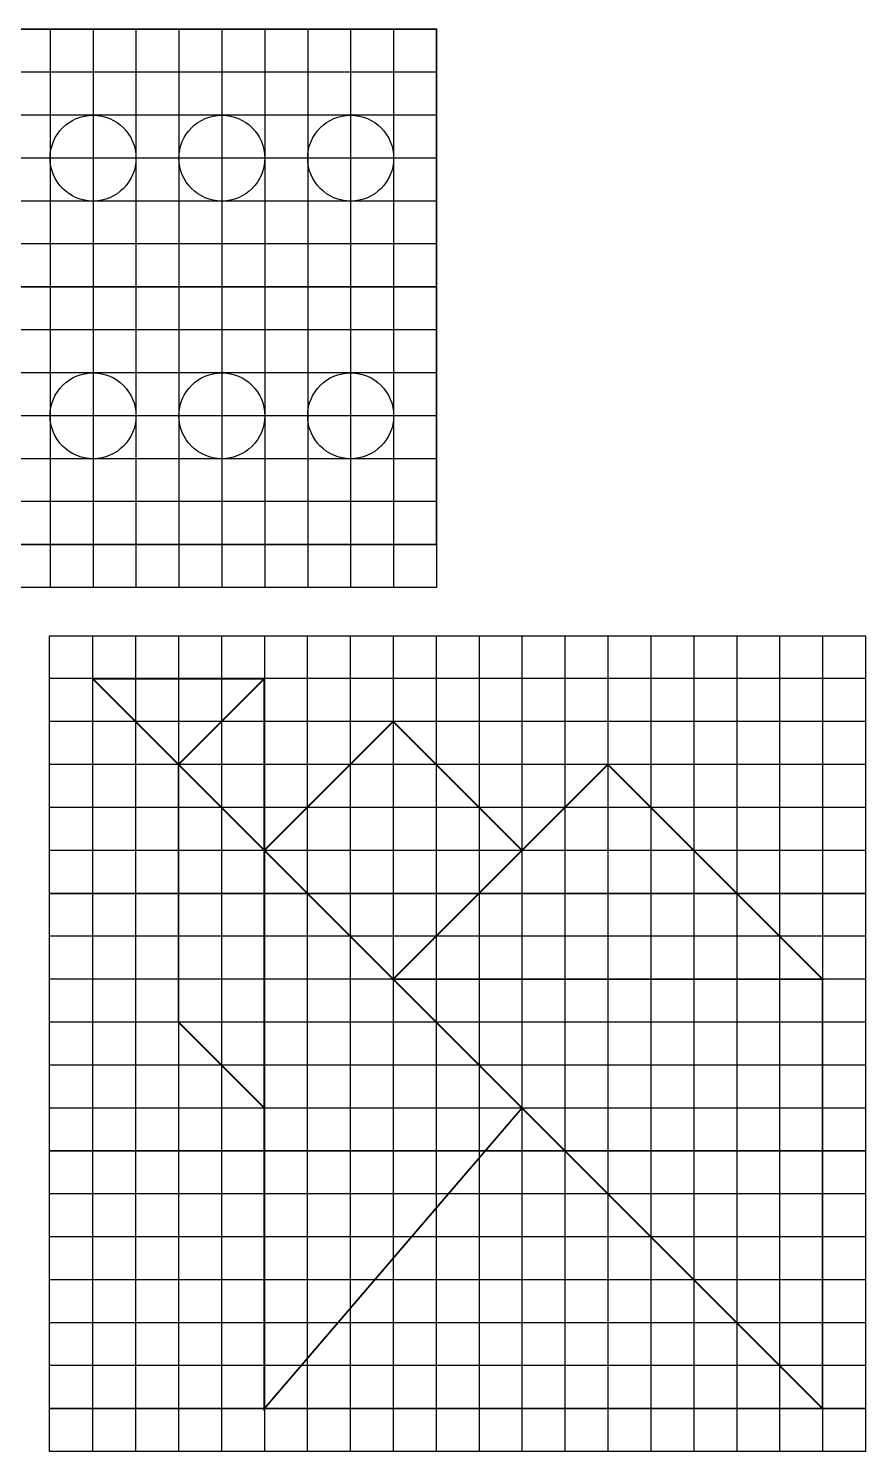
# Model space of a CAD drawing. Header units: metres. Extents: x 1550.1 to 1638.8, y 1292.3 to 1349.9.
# Drawn here: x 1590.38 to 1609.87, y 1316.8 to 1349.94 of the extents above; entities that cross this region are included whole.
import ezdxf

# ---------------------------------------------------------------- set-up
doc = ezdxf.new("R2010")
doc.units = ezdxf.units.M
doc.layers.add('DIGITOS', color=4, linetype='Continuous')
doc.layers.add('REJILLA', color=1, linetype='Continuous')

msp = doc.modelspace()

# ---------------------------------------------------------------- linework, layer by layer
at = {"layer": 'DIGITOS', "const_width": 0.04}
for points in [[(1577.883, 1349.919), (1599.883, 1349.919), (1599.883, 1337.919), (1577.883, 1337.919)], [(1595.873, 1334.796), (1595.873, 1330.796), (1593.873, 1332.796)], [(1595.873, 1330.796), (1598.873, 1333.796), (1601.873, 1330.796), (1598.873, 1327.796)], [(1593.873, 1332.796), (1593.873, 1326.796), (1595.873, 1324.796), (1595.873, 1330.796)], [(1598.873, 1327.796), (1608.873, 1327.796), (1603.873, 1332.796)], [(1595.873, 1330.796), (1595.873, 1317.796), (1601.873, 1324.796)], [(1608.873, 1327.796), (1608.873, 1317.796), (1598.873, 1327.796)]]:
    msp.add_lwpolyline(points, close=True, dxfattribs=at)
msp.add_lwpolyline([(1591.873, 1334.796), (1595.873, 1334.796), (1593.873, 1332.796), (1591.873, 1334.796)], dxfattribs=at)
at = {"layer": 'DIGITOS'}
for centre in [(1591.883, 1346.919), (1594.883, 1346.919), (1597.883, 1346.919), (1591.883, 1340.919), (1594.883, 1340.919), (1597.883, 1340.919)]:
    msp.add_circle(centre, 1, dxfattribs=at)
at = {"layer": 'REJILLA'}
for p, q in [((1589.883, 1349.919), (1590.883, 1349.919)), ((1590.883, 1349.919), (1590.883, 1348.919)), ((1590.883, 1349.919), (1591.883, 1349.919)), ((1591.883, 1349.919), (1591.883, 1348.919)), ((1591.883, 1349.919), (1592.883, 1349.919)), ((1592.883, 1349.919), (1592.883, 1348.919)), ((1592.883, 1349.919), (1593.883, 1349.919)), ((1593.883, 1349.919), (1593.883, 1348.919)), ((1593.883, 1349.919), (1594.883, 1349.919)), ((1594.883, 1349.919), (1594.883, 1348.919)), ((1594.883, 1349.919), (1595.883, 1349.919)), ((1595.883, 1349.919), (1595.883, 1348.919)), ((1595.883, 1349.919), (1596.883, 1349.919)), ((1596.883, 1349.919), (1596.883, 1348.919)), ((1596.883, 1349.919), (1597.883, 1349.919)), ((1597.883, 1349.919), (1597.883, 1348.919)), ((1597.883, 1349.919), (1598.883, 1349.919)), ((1598.883, 1349.919), (1598.883, 1348.919)), ((1598.883, 1349.919), (1599.883, 1349.919)), ((1599.883, 1349.919), (1599.883, 1348.919)), ((1590.883, 1348.919), (1589.883, 1348.919)), ((1591.883, 1348.919), (1590.883, 1348.919)), ((1590.883, 1348.919), (1590.883, 1347.919)), ((1592.883, 1348.919), (1591.883, 1348.919)), ((1591.883, 1348.919), (1591.883, 1347.919)), ((1593.883, 1348.919), (1592.883, 1348.919)), ((1592.883, 1348.919), (1592.883, 1347.919)), ((1594.883, 1348.919), (1593.883, 1348.919)), ((1593.883, 1348.919), (1593.883, 1347.919)), ((1595.883, 1348.919), (1594.883, 1348.919)), ((1594.883, 1348.919), (1594.883, 1347.919)), ((1596.883, 1348.919), (1595.883, 1348.919)), ((1595.883, 1348.919), (1595.883, 1347.919)), ((1597.883, 1348.919), (1596.883, 1348.919)), ((1596.883, 1348.919), (1596.883, 1347.919)), ((1598.883, 1348.919), (1597.883, 1348.919)), ((1597.883, 1348.919), (1597.883, 1347.919)), ((1599.883, 1348.919), (1598.883, 1348.919)), ((1598.883, 1348.919), (1598.883, 1347.919)), ((1599.883, 1348.919), (1599.883, 1347.919)), ((1590.883, 1347.919), (1589.883, 1347.919)), ((1591.883, 1347.919), (1590.883, 1347.919)), ((1590.883, 1347.919), (1590.883, 1346.919)), ((1592.883, 1347.919), (1591.883, 1347.919)), ((1591.883, 1347.919), (1591.883, 1346.919)), ((1593.883, 1347.919), (1592.883, 1347.919)), ((1592.883, 1347.919), (1592.883, 1346.919)), ((1594.883, 1347.919), (1593.883, 1347.919)), ((1593.883, 1347.919), (1593.883, 1346.919)), ((1595.883, 1347.919), (1594.883, 1347.919)), ((1594.883, 1347.919), (1594.883, 1346.919)), ((1596.883, 1347.919), (1595.883, 1347.919)), ((1595.883, 1347.919), (1595.883, 1346.919)), ((1597.883, 1347.919), (1596.883, 1347.919)), ((1596.883, 1347.919), (1596.883, 1346.919)), ((1598.883, 1347.919), (1597.883, 1347.919)), ((1597.883, 1347.919), (1597.883, 1346.919)), ((1599.883, 1347.919), (1598.883, 1347.919)), ((1598.883, 1347.919), (1598.883, 1346.919)), ((1599.883, 1347.919), (1599.883, 1346.919)), ((1590.883, 1346.919), (1589.883, 1346.919)), ((1591.883, 1346.919), (1590.883, 1346.919)), ((1590.883, 1346.919), (1590.883, 1345.919)), ((1592.883, 1346.919), (1591.883, 1346.919)), ((1591.883, 1346.919), (1591.883, 1345.919)), ((1593.883, 1346.919), (1592.883, 1346.919)), ((1592.883, 1346.919), (1592.883, 1345.919)), ((1594.883, 1346.919), (1593.883, 1346.919)), ((1593.883, 1346.919), (1593.883, 1345.919)), ((1595.883, 1346.919), (1594.883, 1346.919)), ((1594.883, 1346.919), (1594.883, 1345.919)), ((1596.883, 1346.919), (1595.883, 1346.919)), ((1595.883, 1346.919), (1595.883, 1345.919)), ((1597.883, 1346.919), (1596.883, 1346.919)), ((1596.883, 1346.919), (1596.883, 1345.919)), ((1598.883, 1346.919), (1597.883, 1346.919)), ((1597.883, 1346.919), (1597.883, 1345.919)), ((1599.883, 1346.919), (1598.883, 1346.919)), ((1598.883, 1346.919), (1598.883, 1345.919)), ((1599.883, 1346.919), (1599.883, 1345.919)), ((1590.883, 1345.919), (1589.883, 1345.919)), ((1591.883, 1345.919), (1590.883, 1345.919)), ((1590.883, 1345.919), (1590.883, 1344.919)), ((1592.883, 1345.919), (1591.883, 1345.919)), ((1591.883, 1345.919), (1591.883, 1344.919)), ((1593.883, 1345.919), (1592.883, 1345.919)), ((1592.883, 1345.919), (1592.883, 1344.919)), ((1594.883, 1345.919), (1593.883, 1345.919)), ((1593.883, 1345.919), (1593.883, 1344.919)), ((1595.883, 1345.919), (1594.883, 1345.919)), ((1594.883, 1345.919), (1594.883, 1344.919)), ((1596.883, 1345.919), (1595.883, 1345.919)), ((1595.883, 1345.919), (1595.883, 1344.919)), ((1597.883, 1345.919), (1596.883, 1345.919)), ((1596.883, 1345.919), (1596.883, 1344.919)), ((1598.883, 1345.919), (1597.883, 1345.919)), ((1597.883, 1345.919), (1597.883, 1344.919)), ((1599.883, 1345.919), (1598.883, 1345.919)), ((1598.883, 1345.919), (1598.883, 1344.919)), ((1599.883, 1345.919), (1599.883, 1344.919)), ((1590.883, 1344.919), (1589.883, 1344.919)), ((1591.883, 1344.919), (1590.883, 1344.919)), ((1590.883, 1344.919), (1590.883, 1343.919)), ((1592.883, 1344.919), (1591.883, 1344.919)), ((1591.883, 1344.919), (1591.883, 1343.919)), ((1593.883, 1344.919), (1592.883, 1344.919)), ((1592.883, 1344.919), (1592.883, 1343.919)), ((1594.883, 1344.919), (1593.883, 1344.919)), ((1593.883, 1344.919), (1593.883, 1343.919)), ((1595.883, 1344.919), (1594.883, 1344.919)), ((1594.883, 1344.919), (1594.883, 1343.919)), ((1596.883, 1344.919), (1595.883, 1344.919)), ((1595.883, 1344.919), (1595.883, 1343.919)), ((1597.883, 1344.919), (1596.883, 1344.919)), ((1596.883, 1344.919), (1596.883, 1343.919)), ((1598.883, 1344.919), (1597.883, 1344.919)), ((1597.883, 1344.919), (1597.883, 1343.919)), ((1599.883, 1344.919), (1598.883, 1344.919)), ((1598.883, 1344.919), (1598.883, 1343.919)), ((1599.883, 1344.919), (1599.883, 1343.919)), ((1590.883, 1343.919), (1589.883, 1343.919)), ((1589.883, 1343.919), (1590.883, 1343.919)), ((1591.883, 1343.919), (1590.883, 1343.919)), ((1590.883, 1343.919), (1590.883, 1342.919)), ((1590.883, 1343.919), (1591.883, 1343.919)), ((1592.883, 1343.919), (1591.883, 1343.919)), ((1591.883, 1343.919), (1591.883, 1342.919)), ((1591.883, 1343.919), (1592.883, 1343.919)), ((1593.883, 1343.919), (1592.883, 1343.919)), ((1592.883, 1343.919), (1592.883, 1342.919)), ((1592.883, 1343.919), (1593.883, 1343.919)), ((1594.883, 1343.919), (1593.883, 1343.919)), ((1593.883, 1343.919), (1593.883, 1342.919)), ((1593.883, 1343.919), (1594.883, 1343.919)), ((1595.883, 1343.919), (1594.883, 1343.919)), ((1594.883, 1343.919), (1594.883, 1342.919)), ((1594.883, 1343.919), (1595.883, 1343.919)), ((1596.883, 1343.919), (1595.883, 1343.919)), ((1595.883, 1343.919), (1595.883, 1342.919)), ((1595.883, 1343.919), (1596.883, 1343.919)), ((1597.883, 1343.919), (1596.883, 1343.919)), ((1596.883, 1343.919), (1596.883, 1342.919)), ((1596.883, 1343.919), (1597.883, 1343.919)), ((1598.883, 1343.919), (1597.883, 1343.919)), ((1597.883, 1343.919), (1597.883, 1342.919)), ((1597.883, 1343.919), (1598.883, 1343.919)), ((1599.883, 1343.919), (1598.883, 1343.919)), ((1598.883, 1343.919), (1598.883, 1342.919)), ((1598.883, 1343.919), (1599.883, 1343.919)), ((1599.883, 1343.919), (1599.883, 1342.919)), ((1590.883, 1342.919), (1589.883, 1342.919)), ((1591.883, 1342.919), (1590.883, 1342.919)), ((1590.883, 1342.919), (1590.883, 1341.919)), ((1592.883, 1342.919), (1591.883, 1342.919)), ((1591.883, 1342.919), (1591.883, 1341.919)), ((1593.883, 1342.919), (1592.883, 1342.919)), ((1592.883, 1342.919), (1592.883, 1341.919)), ((1594.883, 1342.919), (1593.883, 1342.919)), ((1593.883, 1342.919), (1593.883, 1341.919)), ((1595.883, 1342.919), (1594.883, 1342.919)), ((1594.883, 1342.919), (1594.883, 1341.919)), ((1596.883, 1342.919), (1595.883, 1342.919)), ((1595.883, 1342.919), (1595.883, 1341.919)), ((1597.883, 1342.919), (1596.883, 1342.919)), ((1596.883, 1342.919), (1596.883, 1341.919)), ((1598.883, 1342.919), (1597.883, 1342.919)), ((1597.883, 1342.919), (1597.883, 1341.919)), ((1599.883, 1342.919), (1598.883, 1342.919)), ((1598.883, 1342.919), (1598.883, 1341.919)), ((1599.883, 1342.919), (1599.883, 1341.919)), ((1590.883, 1341.919), (1589.883, 1341.919)), ((1591.883, 1341.919), (1590.883, 1341.919)), ((1590.883, 1341.919), (1590.883, 1340.919)), ((1592.883, 1341.919), (1591.883, 1341.919)), ((1591.883, 1341.919), (1591.883, 1340.919)), ((1593.883, 1341.919), (1592.883, 1341.919)), ((1592.883, 1341.919), (1592.883, 1340.919)), ((1594.883, 1341.919), (1593.883, 1341.919)), ((1593.883, 1341.919), (1593.883, 1340.919)), ((1595.883, 1341.919), (1594.883, 1341.919)), ((1594.883, 1341.919), (1594.883, 1340.919)), ((1596.883, 1341.919), (1595.883, 1341.919)), ((1595.883, 1341.919), (1595.883, 1340.919)), ((1597.883, 1341.919), (1596.883, 1341.919)), ((1596.883, 1341.919), (1596.883, 1340.919)), ((1598.883, 1341.919), (1597.883, 1341.919)), ((1597.883, 1341.919), (1597.883, 1340.919)), ((1599.883, 1341.919), (1598.883, 1341.919)), ((1598.883, 1341.919), (1598.883, 1340.919)), ((1599.883, 1341.919), (1599.883, 1340.919)), ((1590.883, 1340.919), (1589.883, 1340.919)), ((1591.883, 1340.919), (1590.883, 1340.919)), ((1590.883, 1340.919), (1590.883, 1339.919)), ((1592.883, 1340.919), (1591.883, 1340.919)), ((1591.883, 1340.919), (1591.883, 1339.919)), ((1593.883, 1340.919), (1592.883, 1340.919)), ((1592.883, 1340.919), (1592.883, 1339.919)), ((1594.883, 1340.919), (1593.883, 1340.919)), ((1593.883, 1340.919), (1593.883, 1339.919)), ((1595.883, 1340.919), (1594.883, 1340.919)), ((1594.883, 1340.919), (1594.883, 1339.919)), ((1596.883, 1340.919), (1595.883, 1340.919)), ((1595.883, 1340.919), (1595.883, 1339.919)), ((1597.883, 1340.919), (1596.883, 1340.919)), ((1596.883, 1340.919), (1596.883, 1339.919)), ((1598.883, 1340.919), (1597.883, 1340.919)), ((1597.883, 1340.919), (1597.883, 1339.919)), ((1599.883, 1340.919), (1598.883, 1340.919)), ((1598.883, 1340.919), (1598.883, 1339.919)), ((1599.883, 1340.919), (1599.883, 1339.919)), ((1590.883, 1339.919), (1589.883, 1339.919)), ((1591.883, 1339.919), (1590.883, 1339.919)), ((1590.883, 1339.919), (1590.883, 1338.919)), ((1592.883, 1339.919), (1591.883, 1339.919)), ((1591.883, 1339.919), (1591.883, 1338.919)), ((1593.883, 1339.919), (1592.883, 1339.919)), ((1592.883, 1339.919), (1592.883, 1338.919)), ((1594.883, 1339.919), (1593.883, 1339.919)), ((1593.883, 1339.919), (1593.883, 1338.919)), ((1595.883, 1339.919), (1594.883, 1339.919)), ((1594.883, 1339.919), (1594.883, 1338.919)), ((1596.883, 1339.919), (1595.883, 1339.919)), ((1595.883, 1339.919), (1595.883, 1338.919)), ((1597.883, 1339.919), (1596.883, 1339.919)), ((1596.883, 1339.919), (1596.883, 1338.919)), ((1598.883, 1339.919), (1597.883, 1339.919)), ((1597.883, 1339.919), (1597.883, 1338.919)), ((1599.883, 1339.919), (1598.883, 1339.919)), ((1598.883, 1339.919), (1598.883, 1338.919)), ((1599.883, 1339.919), (1599.883, 1338.919)), ((1590.883, 1338.919), (1589.883, 1338.919)), ((1591.883, 1338.919), (1590.883, 1338.919)), ((1590.883, 1338.919), (1590.883, 1337.919)), ((1592.883, 1338.919), (1591.883, 1338.919)), ((1591.883, 1338.919), (1591.883, 1337.919)), ((1593.883, 1338.919), (1592.883, 1338.919)), ((1592.883, 1338.919), (1592.883, 1337.919)), ((1594.883, 1338.919), (1593.883, 1338.919)), ((1593.883, 1338.919), (1593.883, 1337.919)), ((1595.883, 1338.919), (1594.883, 1338.919)), ((1594.883, 1338.919), (1594.883, 1337.919)), ((1596.883, 1338.919), (1595.883, 1338.919)), ((1595.883, 1338.919), (1595.883, 1337.919)), ((1597.883, 1338.919), (1596.883, 1338.919)), ((1596.883, 1338.919), (1596.883, 1337.919)), ((1598.883, 1338.919), (1597.883, 1338.919)), ((1597.883, 1338.919), (1597.883, 1337.919)), ((1599.883, 1338.919), (1598.883, 1338.919)), ((1598.883, 1338.919), (1598.883, 1337.919)), ((1599.883, 1338.919), (1599.883, 1337.919)), ((1590.883, 1337.919), (1589.883, 1337.919)), ((1589.883, 1337.919), (1590.883, 1337.919)), ((1591.883, 1337.919), (1590.883, 1337.919)), ((1590.883, 1337.919), (1590.883, 1336.919)), ((1590.883, 1337.919), (1591.883, 1337.919)), ((1592.883, 1337.919), (1591.883, 1337.919)), ((1591.883, 1337.919), (1591.883, 1336.919)), ((1591.883, 1337.919), (1592.883, 1337.919)), ((1593.883, 1337.919), (1592.883, 1337.919)), ((1592.883, 1337.919), (1592.883, 1336.919)), ((1592.883, 1337.919), (1593.883, 1337.919)), ((1594.883, 1337.919), (1593.883, 1337.919)), ((1593.883, 1337.919), (1593.883, 1336.919)), ((1593.883, 1337.919), (1594.883, 1337.919)), ((1595.883, 1337.919), (1594.883, 1337.919)), ((1594.883, 1337.919), (1594.883, 1336.919)), ((1594.883, 1337.919), (1595.883, 1337.919)), ((1596.883, 1337.919), (1595.883, 1337.919)), ((1595.883, 1337.919), (1595.883, 1336.919)), ((1595.883, 1337.919), (1596.883, 1337.919)), ((1597.883, 1337.919), (1596.883, 1337.919)), ((1596.883, 1337.919), (1596.883, 1336.919)), ((1596.883, 1337.919), (1597.883, 1337.919)), ((1598.883, 1337.919), (1597.883, 1337.919)), ((1597.883, 1337.919), (1597.883, 1336.919)), ((1597.883, 1337.919), (1598.883, 1337.919)), ((1599.883, 1337.919), (1598.883, 1337.919)), ((1598.883, 1337.919), (1598.883, 1336.919)), ((1598.883, 1337.919), (1599.883, 1337.919)), ((1599.883, 1337.919), (1599.883, 1336.919)), ((1590.883, 1336.919), (1589.883, 1336.919)), ((1591.883, 1336.919), (1590.883, 1336.919)), ((1592.883, 1336.919), (1591.883, 1336.919)), ((1593.883, 1336.919), (1592.883, 1336.919)), ((1594.883, 1336.919), (1593.883, 1336.919)), ((1595.883, 1336.919), (1594.883, 1336.919)), ((1596.883, 1336.919), (1595.883, 1336.919)), ((1597.883, 1336.919), (1596.883, 1336.919)), ((1598.883, 1336.919), (1597.883, 1336.919)), ((1599.883, 1336.919), (1598.883, 1336.919)), ((1590.873, 1335.796), (1591.873, 1335.796)), ((1590.873, 1334.796), (1590.873, 1335.796)), ((1591.873, 1335.796), (1591.873, 1334.796)), ((1591.873, 1335.796), (1592.873, 1335.796)), ((1592.873, 1335.796), (1592.873, 1334.796)), ((1592.873, 1335.796), (1593.873, 1335.796)), ((1593.873, 1335.796), (1593.873, 1334.796)), ((1593.873, 1335.796), (1594.873, 1335.796)), ((1594.873, 1335.796), (1594.873, 1334.796)), ((1594.873, 1335.796), (1595.873, 1335.796)), ((1595.873, 1335.796), (1595.873, 1334.796)), ((1595.873, 1335.796), (1596.873, 1335.796)), ((1596.873, 1335.796), (1596.873, 1334.796)), ((1596.873, 1335.796), (1597.873, 1335.796)), ((1597.873, 1335.796), (1597.873, 1334.796)), ((1597.873, 1335.796), (1598.873, 1335.796)), ((1598.873, 1335.796), (1598.873, 1334.796)), ((1598.873, 1335.796), (1599.873, 1335.796)), ((1599.873, 1335.796), (1599.873, 1334.796)), ((1599.873, 1335.796), (1600.873, 1335.796)), ((1600.873, 1335.796), (1600.873, 1334.796)), ((1600.873, 1335.796), (1601.873, 1335.796)), ((1601.873, 1335.796), (1601.873, 1334.796)), ((1601.873, 1335.796), (1602.873, 1335.796)), ((1602.873, 1335.796), (1602.873, 1334.796)), ((1602.873, 1335.796), (1603.873, 1335.796)), ((1603.873, 1335.796), (1603.873, 1334.796)), ((1603.873, 1335.796), (1604.873, 1335.796)), ((1604.873, 1335.796), (1604.873, 1334.796)), ((1604.873, 1335.796), (1605.873, 1335.796)), ((1605.873, 1335.796), (1605.873, 1334.796)), ((1605.873, 1335.796), (1606.873, 1335.796)), ((1606.873, 1335.796), (1606.873, 1334.796)), ((1606.873, 1335.796), (1607.873, 1335.796)), ((1607.873, 1335.796), (1607.873, 1334.796)), ((1607.873, 1335.796), (1608.873, 1335.796)), ((1608.873, 1335.796), (1608.873, 1334.796)), ((1608.873, 1335.796), (1609.873, 1335.796)), ((1609.873, 1335.796), (1609.873, 1334.796)), ((1591.873, 1334.796), (1590.873, 1334.796)), ((1590.873, 1333.796), (1590.873, 1334.796)), ((1592.873, 1334.796), (1591.873, 1334.796)), ((1591.873, 1334.796), (1591.873, 1333.796)), ((1593.873, 1334.796), (1592.873, 1334.796)), ((1592.873, 1334.796), (1592.873, 1333.796)), ((1594.873, 1334.796), (1593.873, 1334.796)), ((1593.873, 1334.796), (1593.873, 1333.796)), ((1595.873, 1334.796), (1594.873, 1334.796)), ((1594.873, 1334.796), (1594.873, 1333.796)), ((1596.873, 1334.796), (1595.873, 1334.796)), ((1595.873, 1334.796), (1595.873, 1333.796)), ((1597.873, 1334.796), (1596.873, 1334.796)), ((1596.873, 1334.796), (1596.873, 1333.796)), ((1598.873, 1334.796), (1597.873, 1334.796)), ((1597.873, 1334.796), (1597.873, 1333.796)), ((1599.873, 1334.796), (1598.873, 1334.796)), ((1598.873, 1334.796), (1598.873, 1333.796)), ((1600.873, 1334.796), (1599.873, 1334.796)), ((1599.873, 1334.796), (1599.873, 1333.796)), ((1601.873, 1334.796), (1600.873, 1334.796)), ((1600.873, 1334.796), (1600.873, 1333.796)), ((1602.873, 1334.796), (1601.873, 1334.796)), ((1601.873, 1334.796), (1601.873, 1333.796)), ((1603.873, 1334.796), (1602.873, 1334.796)), ((1602.873, 1334.796), (1602.873, 1333.796)), ((1604.873, 1334.796), (1603.873, 1334.796)), ((1603.873, 1334.796), (1603.873, 1333.796)), ((1605.873, 1334.796), (1604.873, 1334.796)), ((1604.873, 1334.796), (1604.873, 1333.796)), ((1606.873, 1334.796), (1605.873, 1334.796)), ((1605.873, 1334.796), (1605.873, 1333.796)), ((1607.873, 1334.796), (1606.873, 1334.796)), ((1606.873, 1334.796), (1606.873, 1333.796)), ((1608.873, 1334.796), (1607.873, 1334.796)), ((1607.873, 1334.796), (1607.873, 1333.796)), ((1609.873, 1334.796), (1608.873, 1334.796)), ((1608.873, 1334.796), (1608.873, 1333.796)), ((1609.873, 1334.796), (1609.873, 1333.796)), ((1591.873, 1333.796), (1590.873, 1333.796)), ((1590.873, 1332.796), (1590.873, 1333.796)), ((1592.873, 1333.796), (1591.873, 1333.796)), ((1591.873, 1333.796), (1591.873, 1332.796)), ((1593.873, 1333.796), (1592.873, 1333.796)), ((1592.873, 1333.796), (1592.873, 1332.796)), ((1594.873, 1333.796), (1593.873, 1333.796)), ((1593.873, 1333.796), (1593.873, 1332.796)), ((1595.873, 1333.796), (1594.873, 1333.796)), ((1594.873, 1333.796), (1594.873, 1332.796)), ((1596.873, 1333.796), (1595.873, 1333.796)), ((1595.873, 1333.796), (1595.873, 1332.796)), ((1597.873, 1333.796), (1596.873, 1333.796)), ((1596.873, 1333.796), (1596.873, 1332.796)), ((1598.873, 1333.796), (1597.873, 1333.796)), ((1597.873, 1333.796), (1597.873, 1332.796)), ((1599.873, 1333.796), (1598.873, 1333.796)), ((1598.873, 1333.796), (1598.873, 1332.796)), ((1600.873, 1333.796), (1599.873, 1333.796)), ((1599.873, 1333.796), (1599.873, 1332.796)), ((1601.873, 1333.796), (1600.873, 1333.796)), ((1600.873, 1333.796), (1600.873, 1332.796)), ((1602.873, 1333.796), (1601.873, 1333.796)), ((1601.873, 1333.796), (1601.873, 1332.796)), ((1603.873, 1333.796), (1602.873, 1333.796)), ((1602.873, 1333.796), (1602.873, 1332.796)), ((1604.873, 1333.796), (1603.873, 1333.796)), ((1603.873, 1333.796), (1603.873, 1332.796)), ((1605.873, 1333.796), (1604.873, 1333.796)), ((1604.873, 1333.796), (1604.873, 1332.796)), ((1606.873, 1333.796), (1605.873, 1333.796)), ((1605.873, 1333.796), (1605.873, 1332.796)), ((1607.873, 1333.796), (1606.873, 1333.796)), ((1606.873, 1333.796), (1606.873, 1332.796)), ((1608.873, 1333.796), (1607.873, 1333.796)), ((1607.873, 1333.796), (1607.873, 1332.796)), ((1609.873, 1333.796), (1608.873, 1333.796)), ((1608.873, 1333.796), (1608.873, 1332.796)), ((1609.873, 1333.796), (1609.873, 1332.796)), ((1591.873, 1332.796), (1590.873, 1332.796)), ((1590.873, 1331.796), (1590.873, 1332.796)), ((1592.873, 1332.796), (1591.873, 1332.796)), ((1591.873, 1332.796), (1591.873, 1331.796)), ((1593.873, 1332.796), (1592.873, 1332.796)), ((1592.873, 1332.796), (1592.873, 1331.796)), ((1594.873, 1332.796), (1593.873, 1332.796)), ((1593.873, 1332.796), (1593.873, 1331.796)), ((1595.873, 1332.796), (1594.873, 1332.796)), ((1594.873, 1332.796), (1594.873, 1331.796)), ((1596.873, 1332.796), (1595.873, 1332.796)), ((1595.873, 1332.796), (1595.873, 1331.796)), ((1597.873, 1332.796), (1596.873, 1332.796)), ((1596.873, 1332.796), (1596.873, 1331.796)), ((1598.873, 1332.796), (1597.873, 1332.796)), ((1597.873, 1332.796), (1597.873, 1331.796)), ((1599.873, 1332.796), (1598.873, 1332.796)), ((1598.873, 1332.796), (1598.873, 1331.796)), ((1600.873, 1332.796), (1599.873, 1332.796)), ((1599.873, 1332.796), (1599.873, 1331.796)), ((1601.873, 1332.796), (1600.873, 1332.796)), ((1600.873, 1332.796), (1600.873, 1331.796)), ((1602.873, 1332.796), (1601.873, 1332.796)), ((1601.873, 1332.796), (1601.873, 1331.796)), ((1603.873, 1332.796), (1602.873, 1332.796)), ((1602.873, 1332.796), (1602.873, 1331.796)), ((1604.873, 1332.796), (1603.873, 1332.796)), ((1603.873, 1332.796), (1603.873, 1331.796)), ((1605.873, 1332.796), (1604.873, 1332.796)), ((1604.873, 1332.796), (1604.873, 1331.796)), ((1606.873, 1332.796), (1605.873, 1332.796)), ((1605.873, 1332.796), (1605.873, 1331.796)), ((1607.873, 1332.796), (1606.873, 1332.796)), ((1606.873, 1332.796), (1606.873, 1331.796)), ((1608.873, 1332.796), (1607.873, 1332.796)), ((1607.873, 1332.796), (1607.873, 1331.796)), ((1609.873, 1332.796), (1608.873, 1332.796)), ((1608.873, 1332.796), (1608.873, 1331.796)), ((1609.873, 1332.796), (1609.873, 1331.796)), ((1591.873, 1331.796), (1590.873, 1331.796)), ((1590.873, 1330.796), (1590.873, 1331.796)), ((1592.873, 1331.796), (1591.873, 1331.796)), ((1591.873, 1331.796), (1591.873, 1330.796)), ((1593.873, 1331.796), (1592.873, 1331.796)), ((1592.873, 1331.796), (1592.873, 1330.796)), ((1594.873, 1331.796), (1593.873, 1331.796)), ((1593.873, 1331.796), (1593.873, 1330.796)), ((1595.873, 1331.796), (1594.873, 1331.796)), ((1594.873, 1331.796), (1594.873, 1330.796)), ((1596.873, 1331.796), (1595.873, 1331.796)), ((1595.873, 1331.796), (1595.873, 1330.796)), ((1597.873, 1331.796), (1596.873, 1331.796)), ((1596.873, 1331.796), (1596.873, 1330.796)), ((1598.873, 1331.796), (1597.873, 1331.796)), ((1597.873, 1331.796), (1597.873, 1330.796)), ((1599.873, 1331.796), (1598.873, 1331.796)), ((1598.873, 1331.796), (1598.873, 1330.796)), ((1600.873, 1331.796), (1599.873, 1331.796)), ((1599.873, 1331.796), (1599.873, 1330.796)), ((1601.873, 1331.796), (1600.873, 1331.796)), ((1600.873, 1331.796), (1600.873, 1330.796)), ((1602.873, 1331.796), (1601.873, 1331.796)), ((1601.873, 1331.796), (1601.873, 1330.796)), ((1603.873, 1331.796), (1602.873, 1331.796)), ((1602.873, 1331.796), (1602.873, 1330.796)), ((1604.873, 1331.796), (1603.873, 1331.796)), ((1603.873, 1331.796), (1603.873, 1330.796)), ((1605.873, 1331.796), (1604.873, 1331.796)), ((1604.873, 1331.796), (1604.873, 1330.796)), ((1606.873, 1331.796), (1605.873, 1331.796)), ((1605.873, 1331.796), (1605.873, 1330.796)), ((1607.873, 1331.796), (1606.873, 1331.796)), ((1606.873, 1331.796), (1606.873, 1330.796)), ((1608.873, 1331.796), (1607.873, 1331.796)), ((1607.873, 1331.796), (1607.873, 1330.796)), ((1609.873, 1331.796), (1608.873, 1331.796)), ((1608.873, 1331.796), (1608.873, 1330.796)), ((1609.873, 1331.796), (1609.873, 1330.796)), ((1591.873, 1330.796), (1590.873, 1330.796)), ((1590.873, 1329.796), (1590.873, 1330.796)), ((1592.873, 1330.796), (1591.873, 1330.796)), ((1591.873, 1330.796), (1591.873, 1329.796)), ((1593.873, 1330.796), (1592.873, 1330.796)), ((1592.873, 1330.796), (1592.873, 1329.796)), ((1594.873, 1330.796), (1593.873, 1330.796)), ((1593.873, 1330.796), (1593.873, 1329.796)), ((1595.873, 1330.796), (1594.873, 1330.796)), ((1594.873, 1330.796), (1594.873, 1329.796)), ((1596.873, 1330.796), (1595.873, 1330.796)), ((1595.873, 1330.796), (1595.873, 1329.796)), ((1597.873, 1330.796), (1596.873, 1330.796)), ((1596.873, 1330.796), (1596.873, 1329.796)), ((1598.873, 1330.796), (1597.873, 1330.796)), ((1597.873, 1330.796), (1597.873, 1329.796)), ((1599.873, 1330.796), (1598.873, 1330.796)), ((1598.873, 1330.796), (1598.873, 1329.796)), ((1600.873, 1330.796), (1599.873, 1330.796)), ((1599.873, 1330.796), (1599.873, 1329.796)), ((1601.873, 1330.796), (1600.873, 1330.796)), ((1600.873, 1330.796), (1600.873, 1329.796)), ((1602.873, 1330.796), (1601.873, 1330.796)), ((1601.873, 1330.796), (1601.873, 1329.796)), ((1603.873, 1330.796), (1602.873, 1330.796)), ((1602.873, 1330.796), (1602.873, 1329.796)), ((1604.873, 1330.796), (1603.873, 1330.796)), ((1603.873, 1330.796), (1603.873, 1329.796)), ((1605.873, 1330.796), (1604.873, 1330.796)), ((1604.873, 1330.796), (1604.873, 1329.796)), ((1606.873, 1330.796), (1605.873, 1330.796)), ((1605.873, 1330.796), (1605.873, 1329.796)), ((1607.873, 1330.796), (1606.873, 1330.796)), ((1606.873, 1330.796), (1606.873, 1329.796)), ((1608.873, 1330.796), (1607.873, 1330.796)), ((1607.873, 1330.796), (1607.873, 1329.796)), ((1609.873, 1330.796), (1608.873, 1330.796)), ((1608.873, 1330.796), (1608.873, 1329.796)), ((1609.873, 1330.796), (1609.873, 1329.796)), ((1591.873, 1329.796), (1590.873, 1329.796)), ((1590.873, 1329.796), (1591.873, 1329.796)), ((1590.873, 1328.796), (1590.873, 1329.796)), ((1592.873, 1329.796), (1591.873, 1329.796)), ((1591.873, 1329.796), (1591.873, 1328.796)), ((1591.873, 1329.796), (1592.873, 1329.796)), ((1593.873, 1329.796), (1592.873, 1329.796)), ((1592.873, 1329.796), (1592.873, 1328.796)), ((1592.873, 1329.796), (1593.873, 1329.796)), ((1594.873, 1329.796), (1593.873, 1329.796)), ((1593.873, 1329.796), (1593.873, 1328.796)), ((1593.873, 1329.796), (1594.873, 1329.796)), ((1595.873, 1329.796), (1594.873, 1329.796)), ((1594.873, 1329.796), (1594.873, 1328.796)), ((1594.873, 1329.796), (1595.873, 1329.796)), ((1596.873, 1329.796), (1595.873, 1329.796)), ((1595.873, 1329.796), (1595.873, 1328.796)), ((1595.873, 1329.796), (1596.873, 1329.796)), ((1597.873, 1329.796), (1596.873, 1329.796)), ((1596.873, 1329.796), (1596.873, 1328.796)), ((1596.873, 1329.796), (1597.873, 1329.796)), ((1598.873, 1329.796), (1597.873, 1329.796)), ((1597.873, 1329.796), (1597.873, 1328.796)), ((1597.873, 1329.796), (1598.873, 1329.796)), ((1599.873, 1329.796), (1598.873, 1329.796)), ((1598.873, 1329.796), (1598.873, 1328.796)), ((1598.873, 1329.796), (1599.873, 1329.796)), ((1600.873, 1329.796), (1599.873, 1329.796)), ((1599.873, 1329.796), (1599.873, 1328.796)), ((1599.873, 1329.796), (1600.873, 1329.796)), ((1601.873, 1329.796), (1600.873, 1329.796)), ((1600.873, 1329.796), (1600.873, 1328.796)), ((1600.873, 1329.796), (1601.873, 1329.796)), ((1602.873, 1329.796), (1601.873, 1329.796)), ((1601.873, 1329.796), (1601.873, 1328.796)), ((1601.873, 1329.796), (1602.873, 1329.796)), ((1603.873, 1329.796), (1602.873, 1329.796)), ((1602.873, 1329.796), (1602.873, 1328.796)), ((1602.873, 1329.796), (1603.873, 1329.796)), ((1604.873, 1329.796), (1603.873, 1329.796)), ((1603.873, 1329.796), (1603.873, 1328.796)), ((1603.873, 1329.796), (1604.873, 1329.796)), ((1605.873, 1329.796), (1604.873, 1329.796)), ((1604.873, 1329.796), (1604.873, 1328.796)), ((1604.873, 1329.796), (1605.873, 1329.796)), ((1606.873, 1329.796), (1605.873, 1329.796)), ((1605.873, 1329.796), (1605.873, 1328.796)), ((1605.873, 1329.796), (1606.873, 1329.796)), ((1607.873, 1329.796), (1606.873, 1329.796)), ((1606.873, 1329.796), (1606.873, 1328.796)), ((1606.873, 1329.796), (1607.873, 1329.796)), ((1608.873, 1329.796), (1607.873, 1329.796)), ((1607.873, 1329.796), (1607.873, 1328.796)), ((1607.873, 1329.796), (1608.873, 1329.796)), ((1609.873, 1329.796), (1608.873, 1329.796)), ((1608.873, 1329.796), (1608.873, 1328.796)), ((1608.873, 1329.796), (1609.873, 1329.796)), ((1609.873, 1329.796), (1609.873, 1328.796)), ((1591.873, 1328.796), (1590.873, 1328.796)), ((1590.873, 1327.796), (1590.873, 1328.796)), ((1592.873, 1328.796), (1591.873, 1328.796)), ((1591.873, 1328.796), (1591.873, 1327.796)), ((1593.873, 1328.796), (1592.873, 1328.796)), ((1592.873, 1328.796), (1592.873, 1327.796)), ((1594.873, 1328.796), (1593.873, 1328.796)), ((1593.873, 1328.796), (1593.873, 1327.796)), ((1595.873, 1328.796), (1594.873, 1328.796)), ((1594.873, 1328.796), (1594.873, 1327.796)), ((1596.873, 1328.796), (1595.873, 1328.796)), ((1595.873, 1328.796), (1595.873, 1327.796)), ((1597.873, 1328.796), (1596.873, 1328.796)), ((1596.873, 1328.796), (1596.873, 1327.796)), ((1598.873, 1328.796), (1597.873, 1328.796)), ((1597.873, 1328.796), (1597.873, 1327.796)), ((1599.873, 1328.796), (1598.873, 1328.796)), ((1598.873, 1328.796), (1598.873, 1327.796)), ((1600.873, 1328.796), (1599.873, 1328.796)), ((1599.873, 1328.796), (1599.873, 1327.796)), ((1601.873, 1328.796), (1600.873, 1328.796)), ((1600.873, 1328.796), (1600.873, 1327.796)), ((1602.873, 1328.796), (1601.873, 1328.796)), ((1601.873, 1328.796), (1601.873, 1327.796)), ((1603.873, 1328.796), (1602.873, 1328.796)), ((1602.873, 1328.796), (1602.873, 1327.796)), ((1604.873, 1328.796), (1603.873, 1328.796)), ((1603.873, 1328.796), (1603.873, 1327.796)), ((1605.873, 1328.796), (1604.873, 1328.796)), ((1604.873, 1328.796), (1604.873, 1327.796)), ((1606.873, 1328.796), (1605.873, 1328.796)), ((1605.873, 1328.796), (1605.873, 1327.796)), ((1607.873, 1328.796), (1606.873, 1328.796)), ((1606.873, 1328.796), (1606.873, 1327.796)), ((1608.873, 1328.796), (1607.873, 1328.796)), ((1607.873, 1328.796), (1607.873, 1327.796)), ((1609.873, 1328.796), (1608.873, 1328.796)), ((1608.873, 1328.796), (1608.873, 1327.796)), ((1609.873, 1328.796), (1609.873, 1327.796)), ((1591.873, 1327.796), (1590.873, 1327.796)), ((1590.873, 1326.796), (1590.873, 1327.796)), ((1592.873, 1327.796), (1591.873, 1327.796)), ((1591.873, 1327.796), (1591.873, 1326.796)), ((1593.873, 1327.796), (1592.873, 1327.796)), ((1592.873, 1327.796), (1592.873, 1326.796)), ((1594.873, 1327.796), (1593.873, 1327.796)), ((1593.873, 1327.796), (1593.873, 1326.796)), ((1595.873, 1327.796), (1594.873, 1327.796)), ((1594.873, 1327.796), (1594.873, 1326.796)), ((1596.873, 1327.796), (1595.873, 1327.796)), ((1595.873, 1327.796), (1595.873, 1326.796)), ((1597.873, 1327.796), (1596.873, 1327.796)), ((1596.873, 1327.796), (1596.873, 1326.796)), ((1598.873, 1327.796), (1597.873, 1327.796)), ((1597.873, 1327.796), (1597.873, 1326.796)), ((1599.873, 1327.796), (1598.873, 1327.796)), ((1598.873, 1327.796), (1598.873, 1326.796)), ((1600.873, 1327.796), (1599.873, 1327.796)), ((1599.873, 1327.796), (1599.873, 1326.796)), ((1601.873, 1327.796), (1600.873, 1327.796)), ((1600.873, 1327.796), (1600.873, 1326.796)), ((1602.873, 1327.796), (1601.873, 1327.796)), ((1601.873, 1327.796), (1601.873, 1326.796)), ((1603.873, 1327.796), (1602.873, 1327.796)), ((1602.873, 1327.796), (1602.873, 1326.796)), ((1604.873, 1327.796), (1603.873, 1327.796)), ((1603.873, 1327.796), (1603.873, 1326.796)), ((1605.873, 1327.796), (1604.873, 1327.796)), ((1604.873, 1327.796), (1604.873, 1326.796)), ((1606.873, 1327.796), (1605.873, 1327.796)), ((1605.873, 1327.796), (1605.873, 1326.796)), ((1607.873, 1327.796), (1606.873, 1327.796)), ((1606.873, 1327.796), (1606.873, 1326.796)), ((1608.873, 1327.796), (1607.873, 1327.796)), ((1607.873, 1327.796), (1607.873, 1326.796)), ((1609.873, 1327.796), (1608.873, 1327.796)), ((1608.873, 1327.796), (1608.873, 1326.796)), ((1609.873, 1327.796), (1609.873, 1326.796)), ((1591.873, 1326.796), (1590.873, 1326.796)), ((1590.873, 1325.796), (1590.873, 1326.796)), ((1592.873, 1326.796), (1591.873, 1326.796)), ((1591.873, 1326.796), (1591.873, 1325.796)), ((1593.873, 1326.796), (1592.873, 1326.796)), ((1592.873, 1326.796), (1592.873, 1325.796)), ((1594.873, 1326.796), (1593.873, 1326.796)), ((1593.873, 1326.796), (1593.873, 1325.796)), ((1595.873, 1326.796), (1594.873, 1326.796)), ((1594.873, 1326.796), (1594.873, 1325.796)), ((1596.873, 1326.796), (1595.873, 1326.796)), ((1595.873, 1326.796), (1595.873, 1325.796)), ((1597.873, 1326.796), (1596.873, 1326.796)), ((1596.873, 1326.796), (1596.873, 1325.796)), ((1598.873, 1326.796), (1597.873, 1326.796)), ((1597.873, 1326.796), (1597.873, 1325.796)), ((1599.873, 1326.796), (1598.873, 1326.796)), ((1598.873, 1326.796), (1598.873, 1325.796)), ((1600.873, 1326.796), (1599.873, 1326.796)), ((1599.873, 1326.796), (1599.873, 1325.796)), ((1601.873, 1326.796), (1600.873, 1326.796)), ((1600.873, 1326.796), (1600.873, 1325.796)), ((1602.873, 1326.796), (1601.873, 1326.796)), ((1601.873, 1326.796), (1601.873, 1325.796)), ((1603.873, 1326.796), (1602.873, 1326.796)), ((1602.873, 1326.796), (1602.873, 1325.796)), ((1604.873, 1326.796), (1603.873, 1326.796)), ((1603.873, 1326.796), (1603.873, 1325.796)), ((1605.873, 1326.796), (1604.873, 1326.796)), ((1604.873, 1326.796), (1604.873, 1325.796)), ((1606.873, 1326.796), (1605.873, 1326.796)), ((1605.873, 1326.796), (1605.873, 1325.796)), ((1607.873, 1326.796), (1606.873, 1326.796)), ((1606.873, 1326.796), (1606.873, 1325.796)), ((1608.873, 1326.796), (1607.873, 1326.796)), ((1607.873, 1326.796), (1607.873, 1325.796)), ((1609.873, 1326.796), (1608.873, 1326.796)), ((1608.873, 1326.796), (1608.873, 1325.796)), ((1609.873, 1326.796), (1609.873, 1325.796)), ((1591.873, 1325.796), (1590.873, 1325.796)), ((1590.873, 1324.796), (1590.873, 1325.796)), ((1592.873, 1325.796), (1591.873, 1325.796)), ((1591.873, 1325.796), (1591.873, 1324.796)), ((1593.873, 1325.796), (1592.873, 1325.796)), ((1592.873, 1325.796), (1592.873, 1324.796)), ((1594.873, 1325.796), (1593.873, 1325.796)), ((1593.873, 1325.796), (1593.873, 1324.796)), ((1595.873, 1325.796), (1594.873, 1325.796)), ((1594.873, 1325.796), (1594.873, 1324.796)), ((1596.873, 1325.796), (1595.873, 1325.796)), ((1595.873, 1325.796), (1595.873, 1324.796)), ((1597.873, 1325.796), (1596.873, 1325.796)), ((1596.873, 1325.796), (1596.873, 1324.796)), ((1598.873, 1325.796), (1597.873, 1325.796)), ((1597.873, 1325.796), (1597.873, 1324.796)), ((1599.873, 1325.796), (1598.873, 1325.796)), ((1598.873, 1325.796), (1598.873, 1324.796)), ((1600.873, 1325.796), (1599.873, 1325.796)), ((1599.873, 1325.796), (1599.873, 1324.796)), ((1601.873, 1325.796), (1600.873, 1325.796)), ((1600.873, 1325.796), (1600.873, 1324.796)), ((1602.873, 1325.796), (1601.873, 1325.796)), ((1601.873, 1325.796), (1601.873, 1324.796)), ((1603.873, 1325.796), (1602.873, 1325.796)), ((1602.873, 1325.796), (1602.873, 1324.796)), ((1604.873, 1325.796), (1603.873, 1325.796)), ((1603.873, 1325.796), (1603.873, 1324.796)), ((1605.873, 1325.796), (1604.873, 1325.796)), ((1604.873, 1325.796), (1604.873, 1324.796)), ((1606.873, 1325.796), (1605.873, 1325.796)), ((1605.873, 1325.796), (1605.873, 1324.796)), ((1607.873, 1325.796), (1606.873, 1325.796)), ((1606.873, 1325.796), (1606.873, 1324.796)), ((1608.873, 1325.796), (1607.873, 1325.796)), ((1607.873, 1325.796), (1607.873, 1324.796)), ((1609.873, 1325.796), (1608.873, 1325.796)), ((1608.873, 1325.796), (1608.873, 1324.796)), ((1609.873, 1325.796), (1609.873, 1324.796)), ((1591.873, 1324.796), (1590.873, 1324.796)), ((1590.873, 1323.796), (1590.873, 1324.796)), ((1592.873, 1324.796), (1591.873, 1324.796)), ((1591.873, 1324.796), (1591.873, 1323.796)), ((1593.873, 1324.796), (1592.873, 1324.796)), ((1592.873, 1324.796), (1592.873, 1323.796)), ((1594.873, 1324.796), (1593.873, 1324.796)), ((1593.873, 1324.796), (1593.873, 1323.796)), ((1595.873, 1324.796), (1594.873, 1324.796)), ((1594.873, 1324.796), (1594.873, 1323.796)), ((1596.873, 1324.796), (1595.873, 1324.796)), ((1595.873, 1324.796), (1595.873, 1323.796)), ((1597.873, 1324.796), (1596.873, 1324.796)), ((1596.873, 1324.796), (1596.873, 1323.796)), ((1598.873, 1324.796), (1597.873, 1324.796)), ((1597.873, 1324.796), (1597.873, 1323.796)), ((1599.873, 1324.796), (1598.873, 1324.796)), ((1598.873, 1324.796), (1598.873, 1323.796)), ((1600.873, 1324.796), (1599.873, 1324.796)), ((1599.873, 1324.796), (1599.873, 1323.796)), ((1601.873, 1324.796), (1600.873, 1324.796)), ((1600.873, 1324.796), (1600.873, 1323.796)), ((1602.873, 1324.796), (1601.873, 1324.796)), ((1601.873, 1324.796), (1601.873, 1323.796)), ((1603.873, 1324.796), (1602.873, 1324.796)), ((1602.873, 1324.796), (1602.873, 1323.796)), ((1604.873, 1324.796), (1603.873, 1324.796)), ((1603.873, 1324.796), (1603.873, 1323.796)), ((1605.873, 1324.796), (1604.873, 1324.796)), ((1604.873, 1324.796), (1604.873, 1323.796)), ((1606.873, 1324.796), (1605.873, 1324.796)), ((1605.873, 1324.796), (1605.873, 1323.796)), ((1607.873, 1324.796), (1606.873, 1324.796)), ((1606.873, 1324.796), (1606.873, 1323.796)), ((1608.873, 1324.796), (1607.873, 1324.796)), ((1607.873, 1324.796), (1607.873, 1323.796)), ((1609.873, 1324.796), (1608.873, 1324.796)), ((1608.873, 1324.796), (1608.873, 1323.796)), ((1609.873, 1324.796), (1609.873, 1323.796)), ((1591.873, 1323.796), (1590.873, 1323.796)), ((1590.873, 1323.796), (1591.873, 1323.796)), ((1590.873, 1322.796), (1590.873, 1323.796)), ((1592.873, 1323.796), (1591.873, 1323.796)), ((1591.873, 1323.796), (1591.873, 1322.796)), ((1591.873, 1323.796), (1592.873, 1323.796)), ((1593.873, 1323.796), (1592.873, 1323.796)), ((1592.873, 1323.796), (1592.873, 1322.796)), ((1592.873, 1323.796), (1593.873, 1323.796)), ((1594.873, 1323.796), (1593.873, 1323.796)), ((1593.873, 1323.796), (1593.873, 1322.796)), ((1593.873, 1323.796), (1594.873, 1323.796)), ((1595.873, 1323.796), (1594.873, 1323.796)), ((1594.873, 1323.796), (1594.873, 1322.796)), ((1594.873, 1323.796), (1595.873, 1323.796)), ((1596.873, 1323.796), (1595.873, 1323.796)), ((1595.873, 1323.796), (1595.873, 1322.796)), ((1595.873, 1323.796), (1596.873, 1323.796)), ((1597.873, 1323.796), (1596.873, 1323.796)), ((1596.873, 1323.796), (1596.873, 1322.796)), ((1596.873, 1323.796), (1597.873, 1323.796)), ((1598.873, 1323.796), (1597.873, 1323.796)), ((1597.873, 1323.796), (1597.873, 1322.796)), ((1597.873, 1323.796), (1598.873, 1323.796)), ((1599.873, 1323.796), (1598.873, 1323.796)), ((1598.873, 1323.796), (1598.873, 1322.796)), ((1598.873, 1323.796), (1599.873, 1323.796)), ((1600.873, 1323.796), (1599.873, 1323.796)), ((1599.873, 1323.796), (1599.873, 1322.796)), ((1599.873, 1323.796), (1600.873, 1323.796)), ((1601.873, 1323.796), (1600.873, 1323.796)), ((1600.873, 1323.796), (1600.873, 1322.796)), ((1600.873, 1323.796), (1601.873, 1323.796)), ((1602.873, 1323.796), (1601.873, 1323.796)), ((1601.873, 1323.796), (1601.873, 1322.796)), ((1601.873, 1323.796), (1602.873, 1323.796)), ((1603.873, 1323.796), (1602.873, 1323.796)), ((1602.873, 1323.796), (1602.873, 1322.796)), ((1602.873, 1323.796), (1603.873, 1323.796)), ((1604.873, 1323.796), (1603.873, 1323.796)), ((1603.873, 1323.796), (1603.873, 1322.796)), ((1603.873, 1323.796), (1604.873, 1323.796)), ((1605.873, 1323.796), (1604.873, 1323.796)), ((1604.873, 1323.796), (1604.873, 1322.796)), ((1604.873, 1323.796), (1605.873, 1323.796)), ((1606.873, 1323.796), (1605.873, 1323.796)), ((1605.873, 1323.796), (1605.873, 1322.796)), ((1605.873, 1323.796), (1606.873, 1323.796)), ((1607.873, 1323.796), (1606.873, 1323.796)), ((1606.873, 1323.796), (1606.873, 1322.796)), ((1606.873, 1323.796), (1607.873, 1323.796)), ((1608.873, 1323.796), (1607.873, 1323.796)), ((1607.873, 1323.796), (1607.873, 1322.796)), ((1607.873, 1323.796), (1608.873, 1323.796)), ((1609.873, 1323.796), (1608.873, 1323.796)), ((1608.873, 1323.796), (1608.873, 1322.796)), ((1608.873, 1323.796), (1609.873, 1323.796)), ((1609.873, 1323.796), (1609.873, 1322.796)), ((1591.873, 1322.796), (1590.873, 1322.796)), ((1590.873, 1321.796), (1590.873, 1322.796)), ((1592.873, 1322.796), (1591.873, 1322.796)), ((1591.873, 1322.796), (1591.873, 1321.796)), ((1593.873, 1322.796), (1592.873, 1322.796)), ((1592.873, 1322.796), (1592.873, 1321.796)), ((1594.873, 1322.796), (1593.873, 1322.796)), ((1593.873, 1322.796), (1593.873, 1321.796)), ((1595.873, 1322.796), (1594.873, 1322.796)), ((1594.873, 1322.796), (1594.873, 1321.796)), ((1596.873, 1322.796), (1595.873, 1322.796)), ((1595.873, 1322.796), (1595.873, 1321.796)), ((1597.873, 1322.796), (1596.873, 1322.796)), ((1596.873, 1322.796), (1596.873, 1321.796)), ((1598.873, 1322.796), (1597.873, 1322.796)), ((1597.873, 1322.796), (1597.873, 1321.796)), ((1599.873, 1322.796), (1598.873, 1322.796)), ((1598.873, 1322.796), (1598.873, 1321.796)), ((1600.873, 1322.796), (1599.873, 1322.796)), ((1599.873, 1322.796), (1599.873, 1321.796)), ((1601.873, 1322.796), (1600.873, 1322.796)), ((1600.873, 1322.796), (1600.873, 1321.796)), ((1602.873, 1322.796), (1601.873, 1322.796)), ((1601.873, 1322.796), (1601.873, 1321.796)), ((1603.873, 1322.796), (1602.873, 1322.796)), ((1602.873, 1322.796), (1602.873, 1321.796)), ((1604.873, 1322.796), (1603.873, 1322.796)), ((1603.873, 1322.796), (1603.873, 1321.796)), ((1605.873, 1322.796), (1604.873, 1322.796)), ((1604.873, 1322.796), (1604.873, 1321.796)), ((1606.873, 1322.796), (1605.873, 1322.796)), ((1605.873, 1322.796), (1605.873, 1321.796)), ((1607.873, 1322.796), (1606.873, 1322.796)), ((1606.873, 1322.796), (1606.873, 1321.796)), ((1608.873, 1322.796), (1607.873, 1322.796)), ((1607.873, 1322.796), (1607.873, 1321.796)), ((1609.873, 1322.796), (1608.873, 1322.796)), ((1608.873, 1322.796), (1608.873, 1321.796)), ((1609.873, 1322.796), (1609.873, 1321.796)), ((1591.873, 1321.796), (1590.873, 1321.796)), ((1590.873, 1320.796), (1590.873, 1321.796)), ((1592.873, 1321.796), (1591.873, 1321.796)), ((1591.873, 1321.796), (1591.873, 1320.796)), ((1593.873, 1321.796), (1592.873, 1321.796)), ((1592.873, 1321.796), (1592.873, 1320.796)), ((1594.873, 1321.796), (1593.873, 1321.796)), ((1593.873, 1321.796), (1593.873, 1320.796)), ((1595.873, 1321.796), (1594.873, 1321.796)), ((1594.873, 1321.796), (1594.873, 1320.796)), ((1596.873, 1321.796), (1595.873, 1321.796)), ((1595.873, 1321.796), (1595.873, 1320.796)), ((1597.873, 1321.796), (1596.873, 1321.796)), ((1596.873, 1321.796), (1596.873, 1320.796)), ((1598.873, 1321.796), (1597.873, 1321.796)), ((1597.873, 1321.796), (1597.873, 1320.796)), ((1599.873, 1321.796), (1598.873, 1321.796)), ((1598.873, 1321.796), (1598.873, 1320.796)), ((1600.873, 1321.796), (1599.873, 1321.796)), ((1599.873, 1321.796), (1599.873, 1320.796)), ((1601.873, 1321.796), (1600.873, 1321.796)), ((1600.873, 1321.796), (1600.873, 1320.796)), ((1602.873, 1321.796), (1601.873, 1321.796)), ((1601.873, 1321.796), (1601.873, 1320.796)), ((1603.873, 1321.796), (1602.873, 1321.796)), ((1602.873, 1321.796), (1602.873, 1320.796)), ((1604.873, 1321.796), (1603.873, 1321.796)), ((1603.873, 1321.796), (1603.873, 1320.796)), ((1605.873, 1321.796), (1604.873, 1321.796)), ((1604.873, 1321.796), (1604.873, 1320.796)), ((1606.873, 1321.796), (1605.873, 1321.796)), ((1605.873, 1321.796), (1605.873, 1320.796)), ((1607.873, 1321.796), (1606.873, 1321.796)), ((1606.873, 1321.796), (1606.873, 1320.796)), ((1608.873, 1321.796), (1607.873, 1321.796)), ((1607.873, 1321.796), (1607.873, 1320.796)), ((1609.873, 1321.796), (1608.873, 1321.796)), ((1608.873, 1321.796), (1608.873, 1320.796)), ((1609.873, 1321.796), (1609.873, 1320.796)), ((1591.873, 1320.796), (1590.873, 1320.796)), ((1590.873, 1319.796), (1590.873, 1320.796)), ((1592.873, 1320.796), (1591.873, 1320.796)), ((1591.873, 1320.796), (1591.873, 1319.796)), ((1593.873, 1320.796), (1592.873, 1320.796)), ((1592.873, 1320.796), (1592.873, 1319.796)), ((1594.873, 1320.796), (1593.873, 1320.796)), ((1593.873, 1320.796), (1593.873, 1319.796)), ((1595.873, 1320.796), (1594.873, 1320.796)), ((1594.873, 1320.796), (1594.873, 1319.796)), ((1596.873, 1320.796), (1595.873, 1320.796)), ((1595.873, 1320.796), (1595.873, 1319.796)), ((1597.873, 1320.796), (1596.873, 1320.796)), ((1596.873, 1320.796), (1596.873, 1319.796)), ((1598.873, 1320.796), (1597.873, 1320.796)), ((1597.873, 1320.796), (1597.873, 1319.796)), ((1599.873, 1320.796), (1598.873, 1320.796)), ((1598.873, 1320.796), (1598.873, 1319.796)), ((1600.873, 1320.796), (1599.873, 1320.796)), ((1599.873, 1320.796), (1599.873, 1319.796)), ((1601.873, 1320.796), (1600.873, 1320.796)), ((1600.873, 1320.796), (1600.873, 1319.796)), ((1602.873, 1320.796), (1601.873, 1320.796)), ((1601.873, 1320.796), (1601.873, 1319.796)), ((1603.873, 1320.796), (1602.873, 1320.796)), ((1602.873, 1320.796), (1602.873, 1319.796)), ((1604.873, 1320.796), (1603.873, 1320.796)), ((1603.873, 1320.796), (1603.873, 1319.796)), ((1605.873, 1320.796), (1604.873, 1320.796)), ((1604.873, 1320.796), (1604.873, 1319.796)), ((1606.873, 1320.796), (1605.873, 1320.796)), ((1605.873, 1320.796), (1605.873, 1319.796)), ((1607.873, 1320.796), (1606.873, 1320.796)), ((1606.873, 1320.796), (1606.873, 1319.796)), ((1608.873, 1320.796), (1607.873, 1320.796)), ((1607.873, 1320.796), (1607.873, 1319.796)), ((1609.873, 1320.796), (1608.873, 1320.796)), ((1608.873, 1320.796), (1608.873, 1319.796)), ((1609.873, 1320.796), (1609.873, 1319.796)), ((1591.873, 1319.796), (1590.873, 1319.796)), ((1590.873, 1318.796), (1590.873, 1319.796)), ((1592.873, 1319.796), (1591.873, 1319.796)), ((1591.873, 1319.796), (1591.873, 1318.796)), ((1593.873, 1319.796), (1592.873, 1319.796)), ((1592.873, 1319.796), (1592.873, 1318.796)), ((1594.873, 1319.796), (1593.873, 1319.796)), ((1593.873, 1319.796), (1593.873, 1318.796)), ((1595.873, 1319.796), (1594.873, 1319.796)), ((1594.873, 1319.796), (1594.873, 1318.796)), ((1596.873, 1319.796), (1595.873, 1319.796)), ((1595.873, 1319.796), (1595.873, 1318.796)), ((1597.873, 1319.796), (1596.873, 1319.796)), ((1596.873, 1319.796), (1596.873, 1318.796)), ((1598.873, 1319.796), (1597.873, 1319.796)), ((1597.873, 1319.796), (1597.873, 1318.796)), ((1599.873, 1319.796), (1598.873, 1319.796)), ((1598.873, 1319.796), (1598.873, 1318.796)), ((1600.873, 1319.796), (1599.873, 1319.796)), ((1599.873, 1319.796), (1599.873, 1318.796)), ((1601.873, 1319.796), (1600.873, 1319.796)), ((1600.873, 1319.796), (1600.873, 1318.796)), ((1602.873, 1319.796), (1601.873, 1319.796)), ((1601.873, 1319.796), (1601.873, 1318.796)), ((1603.873, 1319.796), (1602.873, 1319.796)), ((1602.873, 1319.796), (1602.873, 1318.796)), ((1604.873, 1319.796), (1603.873, 1319.796)), ((1603.873, 1319.796), (1603.873, 1318.796)), ((1605.873, 1319.796), (1604.873, 1319.796)), ((1604.873, 1319.796), (1604.873, 1318.796)), ((1606.873, 1319.796), (1605.873, 1319.796)), ((1605.873, 1319.796), (1605.873, 1318.796)), ((1607.873, 1319.796), (1606.873, 1319.796)), ((1606.873, 1319.796), (1606.873, 1318.796)), ((1608.873, 1319.796), (1607.873, 1319.796)), ((1607.873, 1319.796), (1607.873, 1318.796)), ((1609.873, 1319.796), (1608.873, 1319.796)), ((1608.873, 1319.796), (1608.873, 1318.796)), ((1609.873, 1319.796), (1609.873, 1318.796)), ((1591.873, 1318.796), (1590.873, 1318.796)), ((1590.873, 1317.796), (1590.873, 1318.796)), ((1592.873, 1318.796), (1591.873, 1318.796)), ((1591.873, 1318.796), (1591.873, 1317.796)), ((1593.873, 1318.796), (1592.873, 1318.796)), ((1592.873, 1318.796), (1592.873, 1317.796)), ((1594.873, 1318.796), (1593.873, 1318.796)), ((1593.873, 1318.796), (1593.873, 1317.796)), ((1595.873, 1318.796), (1594.873, 1318.796)), ((1594.873, 1318.796), (1594.873, 1317.796)), ((1596.873, 1318.796), (1595.873, 1318.796)), ((1595.873, 1318.796), (1595.873, 1317.796)), ((1597.873, 1318.796), (1596.873, 1318.796)), ((1596.873, 1318.796), (1596.873, 1317.796)), ((1598.873, 1318.796), (1597.873, 1318.796)), ((1597.873, 1318.796), (1597.873, 1317.796)), ((1599.873, 1318.796), (1598.873, 1318.796)), ((1598.873, 1318.796), (1598.873, 1317.796)), ((1600.873, 1318.796), (1599.873, 1318.796)), ((1599.873, 1318.796), (1599.873, 1317.796)), ((1601.873, 1318.796), (1600.873, 1318.796)), ((1600.873, 1318.796), (1600.873, 1317.796)), ((1602.873, 1318.796), (1601.873, 1318.796)), ((1601.873, 1318.796), (1601.873, 1317.796)), ((1603.873, 1318.796), (1602.873, 1318.796)), ((1602.873, 1318.796), (1602.873, 1317.796)), ((1604.873, 1318.796), (1603.873, 1318.796)), ((1603.873, 1318.796), (1603.873, 1317.796)), ((1605.873, 1318.796), (1604.873, 1318.796)), ((1604.873, 1318.796), (1604.873, 1317.796)), ((1606.873, 1318.796), (1605.873, 1318.796)), ((1605.873, 1318.796), (1605.873, 1317.796)), ((1607.873, 1318.796), (1606.873, 1318.796)), ((1606.873, 1318.796), (1606.873, 1317.796)), ((1608.873, 1318.796), (1607.873, 1318.796)), ((1607.873, 1318.796), (1607.873, 1317.796)), ((1609.873, 1318.796), (1608.873, 1318.796)), ((1608.873, 1318.796), (1608.873, 1317.796)), ((1609.873, 1318.796), (1609.873, 1317.796)), ((1591.873, 1317.796), (1590.873, 1317.796)), ((1590.873, 1317.796), (1591.873, 1317.796)), ((1590.873, 1316.796), (1590.873, 1317.796)), ((1592.873, 1317.796), (1591.873, 1317.796)), ((1591.873, 1317.796), (1591.873, 1316.796)), ((1591.873, 1317.796), (1592.873, 1317.796)), ((1593.873, 1317.796), (1592.873, 1317.796)), ((1592.873, 1317.796), (1592.873, 1316.796)), ((1592.873, 1317.796), (1593.873, 1317.796)), ((1594.873, 1317.796), (1593.873, 1317.796)), ((1593.873, 1317.796), (1593.873, 1316.796)), ((1593.873, 1317.796), (1594.873, 1317.796)), ((1595.873, 1317.796), (1594.873, 1317.796)), ((1594.873, 1317.796), (1594.873, 1316.796)), ((1594.873, 1317.796), (1595.873, 1317.796)), ((1596.873, 1317.796), (1595.873, 1317.796)), ((1595.873, 1317.796), (1595.873, 1316.796)), ((1595.873, 1317.796), (1596.873, 1317.796)), ((1597.873, 1317.796), (1596.873, 1317.796)), ((1596.873, 1317.796), (1596.873, 1316.796)), ((1596.873, 1317.796), (1597.873, 1317.796)), ((1598.873, 1317.796), (1597.873, 1317.796)), ((1597.873, 1317.796), (1597.873, 1316.796)), ((1597.873, 1317.796), (1598.873, 1317.796)), ((1599.873, 1317.796), (1598.873, 1317.796)), ((1598.873, 1317.796), (1598.873, 1316.796)), ((1598.873, 1317.796), (1599.873, 1317.796)), ((1600.873, 1317.796), (1599.873, 1317.796)), ((1599.873, 1317.796), (1599.873, 1316.796)), ((1599.873, 1317.796), (1600.873, 1317.796)), ((1601.873, 1317.796), (1600.873, 1317.796)), ((1600.873, 1317.796), (1600.873, 1316.796)), ((1600.873, 1317.796), (1601.873, 1317.796)), ((1602.873, 1317.796), (1601.873, 1317.796)), ((1601.873, 1317.796), (1601.873, 1316.796)), ((1601.873, 1317.796), (1602.873, 1317.796)), ((1603.873, 1317.796), (1602.873, 1317.796)), ((1602.873, 1317.796), (1602.873, 1316.796)), ((1602.873, 1317.796), (1603.873, 1317.796)), ((1604.873, 1317.796), (1603.873, 1317.796)), ((1603.873, 1317.796), (1603.873, 1316.796)), ((1603.873, 1317.796), (1604.873, 1317.796)), ((1605.873, 1317.796), (1604.873, 1317.796)), ((1604.873, 1317.796), (1604.873, 1316.796)), ((1604.873, 1317.796), (1605.873, 1317.796)), ((1606.873, 1317.796), (1605.873, 1317.796)), ((1605.873, 1317.796), (1605.873, 1316.796)), ((1605.873, 1317.796), (1606.873, 1317.796)), ((1607.873, 1317.796), (1606.873, 1317.796)), ((1606.873, 1317.796), (1606.873, 1316.796)), ((1606.873, 1317.796), (1607.873, 1317.796)), ((1608.873, 1317.796), (1607.873, 1317.796)), ((1607.873, 1317.796), (1607.873, 1316.796)), ((1607.873, 1317.796), (1608.873, 1317.796)), ((1609.873, 1317.796), (1608.873, 1317.796)), ((1608.873, 1317.796), (1608.873, 1316.796)), ((1608.873, 1317.796), (1609.873, 1317.796)), ((1609.873, 1317.796), (1609.873, 1316.796)), ((1591.873, 1316.796), (1590.873, 1316.796)), ((1592.873, 1316.796), (1591.873, 1316.796)), ((1593.873, 1316.796), (1592.873, 1316.796)), ((1594.873, 1316.796), (1593.873, 1316.796)), ((1595.873, 1316.796), (1594.873, 1316.796)), ((1596.873, 1316.796), (1595.873, 1316.796)), ((1597.873, 1316.796), (1596.873, 1316.796)), ((1598.873, 1316.796), (1597.873, 1316.796)), ((1599.873, 1316.796), (1598.873, 1316.796)), ((1600.873, 1316.796), (1599.873, 1316.796)), ((1601.873, 1316.796), (1600.873, 1316.796)), ((1602.873, 1316.796), (1601.873, 1316.796)), ((1603.873, 1316.796), (1602.873, 1316.796)), ((1604.873, 1316.796), (1603.873, 1316.796)), ((1605.873, 1316.796), (1604.873, 1316.796)), ((1606.873, 1316.796), (1605.873, 1316.796)), ((1607.873, 1316.796), (1606.873, 1316.796)), ((1608.873, 1316.796), (1607.873, 1316.796)), ((1609.873, 1316.796), (1608.873, 1316.796))]:
    msp.add_line(p, q, dxfattribs=at)

doc.saveas('drawing.dxf')
